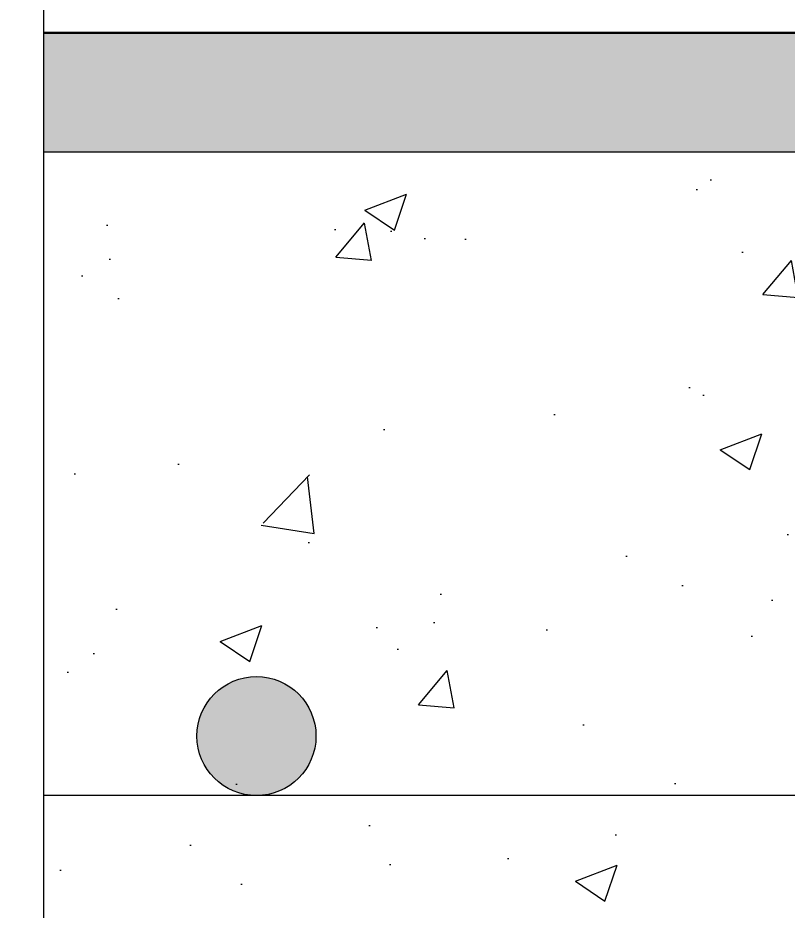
# Model space of a CAD drawing. Header units: millimetres. Extents: x -477324 to 554022, y -132142 to 283081.
# Drawn here: x -470349 to -469702, y 49360 to 50109 of the extents above; entities that cross this region are included whole.
import ezdxf

# ---------------------------------------------------------------- set-up
doc = ezdxf.new("R2010")
doc.units = ezdxf.units.MM
doc.layers.add('АР_Керамогранит', color=7, linetype='Continuous')
doc.layers.add('АР_Перегородки кирпич штрих', color=7, linetype='Continuous')
doc.layers.add('АР_Тонкие', color=250, linetype='Continuous', lineweight=0)
doc.layers.add('АР_Штриховка', color=252, linetype='Continuous', lineweight=0)
doc.styles.add('ISOCPEUR', font='isocpeur.ttf', dxfattribs={"width": 0.7})
doc.dimstyles.new('R_100', dxfattribs={"dimtxt": 270, "dimasz": 120, "dimexe": 100, "dimexo": 0, "dimgap": 60, "dimtad": 1, "dimdec": 0, "dimrnd": 5, "dimzin": 0, "dimdsep": 46, "dimtxsty": 'ISOCPEUR', "dimblk": 'ARCHTICK', "dimcen": 0, "dimdle": 100, "dimclrd": 256, "dimclre": 256, "dimclrt": 256, "dimadec": 0, "dimazin": 0, "dimtfac": 2, "dimtdec": 0, "dimtofl": 0, "dimtmove": 1, "dimatfit": 3, "dimfxl": 1, "dimtvp": 3, "dimtolj": 1, "dimtzin": 0, "dimarcsym": 0})

# ---------------------------------------------------------------- blocks, each defined once
blk = doc.blocks.new('*U36')
at = {"color": 8}
blk.add_lwpolyline([(0, -6.5058), (0, 2.4429), (2.25, 2.9429), (-2.25, 3.4429), (0, 3.9429), (0, 15.0681)], dxfattribs=at)
blk = doc.blocks.new('Арматура_D-10')
at = {"layer": 'АР_Перегородки кирпич штрих', "transparency": 33554687}
h = blk.add_hatch(color=256, dxfattribs=at)
h.set_gradient(color2=(0, 0, 0), tint=1, name='SPHERICAL')
h.paths.add_polyline_path([(-59078.567, 235102.409, 1), (-59088.567, 235102.409, 1)])
at = {"layer": 'АР_Тонкие'}
blk.add_circle((-59083.567, 235102.409), 5, dxfattribs=at)
blk = doc.blocks.new('_ArchTick')
at = {"color": 0, "linetype": 'ByBlock', "const_width": 0.15}
blk.add_lwpolyline([(-0.5, -0.5), (0.5, 0.5)], dxfattribs=at)
blk = doc.blocks.new('*D76')
at = {"layer": 'АР_Керамогранит', "lineweight": -2, "transparency": 16777216}
for p, q in [((-470730.65, 50252.36), (-470730.65, 49146.72)), ((-470326.71, 50152.36), (-470830.65, 50152.36)), ((-470326.71, 49246.72), (-470830.65, 49246.72))]:
    blk.add_line(p, q, dxfattribs=at)
at = {"layer": 'АР_Керамогранит', "lineweight": -2, "transparency": 16777216, "xscale": 120, "yscale": 120, "zscale": 120}
for p, rotation in [((-470730.65, 50152.36), 90), ((-470730.65, 49246.72), 270)]:
    blk.add_blockref('_ArchTick', p, dxfattribs=dict(at, rotation=rotation))
at = {"layer": 'АР_Керамогранит', "lineweight": 15, "transparency": 16777216, "insert": (-470925.65, 49699.54), "char_height": 270, "attachment_point": 5, "rotation": 90, "style": 'ISOCPEUR'}
blk.add_mtext('\\A1;80', dxfattribs=at)

msp = doc.modelspace()

# ---------------------------------------------------------------- hatches: boundary and pattern name
at = {"layer": 'АР_Перегородки кирпич штрих', "transparency": 33554559}
h = msp.add_hatch(dxfattribs=at)
h.set_pattern_fill('AR-CONC', color=256, scale=0.5, style=0)
h.set_pattern_definition([(50, (128331.515, -1620581.9), (91.0923345, -7.9695428), [9.525, -104.775]), (355, (128331.515, -1620581.9), (-17.6217107, 95.5284226), [7.62, -83.820292]), (100.4514447, (128339.11, -1620582.56), (73.4706235, 87.558876), [8.0950044, -89.0451223]), (46.1842, (128331.51, -1620556.5), (135.5395204, -21.021164), [14.2875, -157.1625]), (96.635558, (128342.81, -1620558.25), (118.702067, 123.713062), [12.142512, -133.567804]), (351.184151, (128331.51, -1620556.5), (118.702067, 123.713062), [11.429984, -125.729866]), (21, (128344.215, -1620562.85), (75.8071956, -51.132599), [9.525, -104.775]), (326, (128344.215, -1620562.85), (30.901014, 92.093983), [7.62, -83.82]), (71.451445, (128350.53, -1620567.11), (106.7082096, 40.9613844), [8.0950044, -89.044969]), (37.5, (128331.515, -1620581.897), (1.5443016, 42.27751944), [0, -82.804, 0, -85.09, 0, -84.1375]), (7.5, (128331.515, -1620581.897), (33.4098313, 50.0902874), [0, -48.514, 0, -80.899, 0, -32.0675]), (327.5, (128303.194, -1620581.897), (67.7952976, -2.864372), [0, -31.75, 0, -99.06, 0, -131.445]), (317.5, (128290.494, -1620581.897), (74.0645907, 12.7132455), [0, -41.275, 0, -65.786, 0, -93.345])])
h.paths.add_polyline_path([(-463501.3, 49996.72), (-463501.3, 50096.72), (-470326.71, 50096.72), (-470326.71, 49996.72)])
at = {"layer": 'АР_Штриховка', "ltscale": 100, "true_color": 0x000000}
h = msp.add_hatch(dxfattribs=at)
h.set_pattern_fill('AR-CONC', color=18, scale=50, style=0)
h.set_pattern_definition([(50, (-5148656.87, 781893.33), (358.630091, -31.376067), [37.5, -412.5]), (355, (-5148656.87, 781893.33), (-69.375667, 376.096067), [30, -330]), (100.4514445, (-5148627, 781890.72), (289.254423, 344.719995), [31.870096, -350.571056]), (46.1842, (-5148656.87, 781993.33), (533.620665, -82.75964), [56.25, -618.75]), (96.635635, (-5148612.4, 781986.44), (467.33097, 487.0593), [47.80517, -525.85688]), (351.184164, (-5148656.9, 781993.33), (467.33097, 487.0593), [45, -495]), (21, (-5148606.87, 781968.33), (298.453526, -201.309445), [37.5, -412.5]), (326, (-5148606.87, 781968.33), (121.657666, 362.575023), [30, -330]), (71.451445, (-5148582, 781951.56), (420.111188, 161.265576), [31.870095, -350.571056]), (37.5, (-5148656.87, 781893.33), (6.0799277, 166.446927), [0, -326, 0, -335, 0, -331.25]), (7.5, (-5148656.87, 781893.33), (131.534769, 197.205856), [0, -191, 0, -318.5, 0, -126.25]), (327.5, (-5148768.37, 781893.33), (266.911218, -11.277436), [0, -125, 0, -390, 0, -517.5]), (317.5, (-5148818.37, 781893.33), (291.593085, 50.052491), [0, -162.5, 0, -259, 0, -367.5])])
h.paths.add_polyline_path([(-463501.3, 50016.72), (-470326.71, 50016.72), (-470326.71, 49296.72), (-463501.3, 49296.72)])

# ---------------------------------------------------------------- linework, layer by layer
at = {"layer": 'АР_Тонкие', "lineweight": 30}
msp.add_line((-470326.71, 50096.72), (-463501.3, 50096.72), dxfattribs=at)
at = {"layer": 'АР_Тонкие'}
for points in [[(-470326.71, 49996.72), (-463501.3, 49996.72)], [(-463501.3, 49455.79), (-470326.71, 49455.79)]]:
    msp.add_lwpolyline(points, dxfattribs=at)

# ---------------------------------------------------------------- block references
for name, p, xscale, yscale, zscale in [('*U36', (-470326.71, 48749.61), 100, 100, 100), ('Арматура_D-10', (120687.57, -2301518.29), 10, 10, 10)]:
    msp.add_blockref(name, p, dxfattribs=dict(at, xscale=xscale, yscale=yscale, zscale=zscale))

# ---------------------------------------------------------------- dimensions: what is measured, and where the dimension line sits
at = {"layer": 'АР_Керамогранит', "color": 18, "lineweight": 15, "true_color": 0x000000}
dim = msp.add_linear_dim(base=(-470730.65, 49246.72), p1=(-470326.71, 50152.36), p2=(-470326.71, 49246.72), angle=90, text='80', dimstyle='R_100', override={"dimpost": '\\X'}, dxfattribs=at)
dim.commit()
dim.dimension.update_dxf_attribs({"geometry": '*D76', "text_midpoint": (-470925.65, 49699.54)})

doc.saveas('drawing.dxf')
